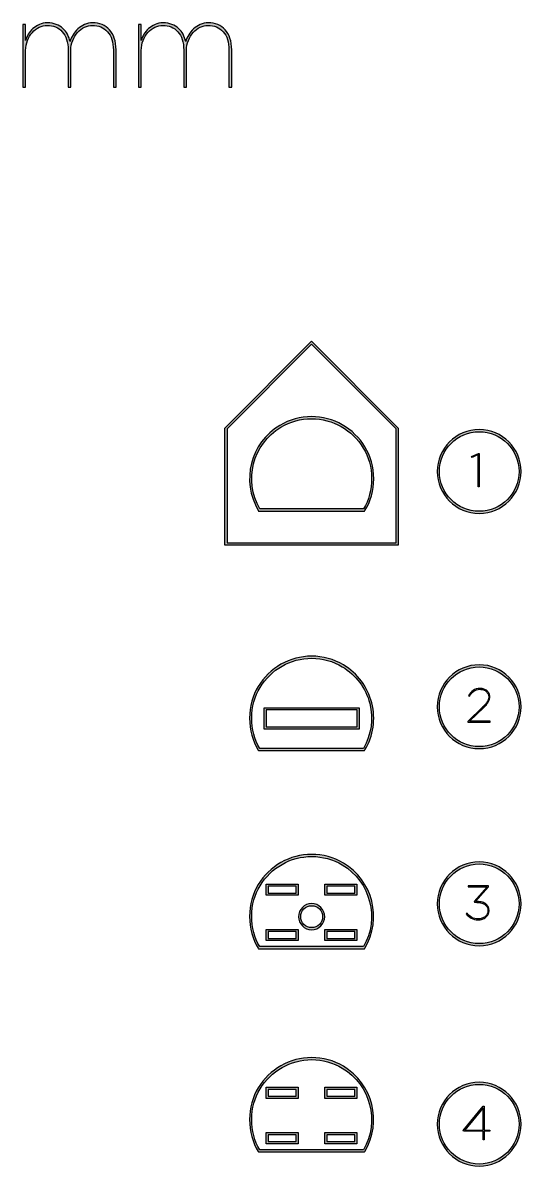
# Model space of a CAD drawing. Extents: x -413 to -81, y -331 to -124.
# Drawn here: x -163.5 to -80.5, y -319.9 to -129.6 of the extents above; entities that cross this region are included whole.
import ezdxf

# ---------------------------------------------------------------- set-up
doc = ezdxf.new("R2010")
doc.units = 0
doc.header["$MEASUREMENT"] = 0
doc.layers.add('PART_NUMBER', color=7, linetype='CONTINUOUS')

# ---------------------------------------------------------------- blocks, each defined once
blk = doc.blocks.new('BLOCK_3')
at = {"layer": 'PART_NUMBER'}
h = blk.add_hatch(color=253, dxfattribs=at)
h.dxf.hatch_style = 2
edge = h.paths.add_edge_path()
edge.add_spline(control_points=[(-106.59, -283.71), (-106.59, -283.71), (-124.24, -283.71), (-124.24, -283.71), (-124.24, -283.71), (-124.29, -283.63), (-124.29, -283.63), (-126.23, -280.71), (-126.23, -275.96), (-124.29, -273.04), (-122.44, -269.93), (-119.04, -268), (-115.41, -268), (-113.55, -268), (-111.73, -268.5), (-110.13, -269.45), (-105.23, -272.37), (-103.62, -278.73), (-106.54, -283.62), (-106.54, -283.62), (-106.59, -283.71), (-106.59, -283.71)], knot_values=[0, 0, 0, 0, 1, 1, 1, 2, 2, 2, 3, 3, 3, 4, 4, 4, 5, 5, 5, 6, 6, 6, 7, 7, 7, 7], degree=3, periodic=1)
edge = h.paths.add_edge_path()
edge.add_spline(control_points=[(-124.05, -283.36), (-124.05, -283.36), (-106.79, -283.36), (-106.79, -283.36), (-104.04, -278.64), (-105.61, -272.56), (-110.31, -269.76), (-111.85, -268.83), (-113.62, -268.35), (-115.41, -268.35), (-118.91, -268.35), (-122.2, -270.22), (-123.99, -273.22), (-125.85, -276.02), (-125.86, -280.54), (-124.05, -283.36)], knot_values=[0, 0, 0, 0, 1, 1, 1, 2, 2, 2, 3, 3, 3, 4, 4, 4, 5, 5, 5, 5], degree=3, periodic=1)
for points, knots in [([(-106.59, -283.71), (-106.59, -283.71), (-124.24, -283.71), (-124.24, -283.71), (-124.24, -283.71), (-124.29, -283.63), (-124.29, -283.63), (-126.23, -280.71), (-126.23, -275.96), (-124.29, -273.04), (-122.44, -269.93), (-119.04, -268), (-115.41, -268), (-113.55, -268), (-111.73, -268.5), (-110.13, -269.45), (-105.23, -272.37), (-103.62, -278.73), (-106.54, -283.62), (-106.54, -283.62), (-106.59, -283.71), (-106.59, -283.71)], [0, 0, 0, 0, 1, 1, 1, 2, 2, 2, 3, 3, 3, 4, 4, 4, 5, 5, 5, 6, 6, 6, 7, 7, 7, 7]), ([(-124.05, -283.36), (-124.05, -283.36), (-106.79, -283.36), (-106.79, -283.36), (-104.04, -278.64), (-105.61, -272.56), (-110.31, -269.76), (-111.85, -268.83), (-113.62, -268.35), (-115.41, -268.35), (-118.91, -268.35), (-122.2, -270.22), (-123.99, -273.22), (-125.85, -276.02), (-125.86, -280.54), (-124.05, -283.36)], [0, 0, 0, 0, 1, 1, 1, 2, 2, 2, 3, 3, 3, 4, 4, 4, 5, 5, 5, 5])]:
    blk.add_open_spline(points, degree=3, knots=knots, dxfattribs=at)
blk = doc.blocks.new('BLOCK_2')
at = {"layer": 'PART_NUMBER'}
blk.add_blockref('BLOCK_3', (0, 0), dxfattribs=at)
blk = doc.blocks.new('BLOCK_5')
at = {"layer": 'PART_NUMBER'}
h = blk.add_hatch(color=253, dxfattribs=at)
h.dxf.hatch_style = 2
edge = h.paths.add_edge_path()
edge.add_spline(control_points=[(-115.42, -280.54), (-116.62, -280.54), (-117.59, -279.57), (-117.59, -278.37), (-117.59, -277.17), (-116.62, -276.19), (-115.42, -276.19), (-114.22, -276.19), (-113.24, -277.17), (-113.24, -278.37), (-113.24, -279.57), (-114.22, -280.54), (-115.42, -280.54)], knot_values=[0, 0, 0, 0, 1, 1, 1, 2, 2, 2, 3, 3, 3, 4, 4, 4, 4], degree=3, periodic=1)
edge = h.paths.add_edge_path()
edge.add_spline(control_points=[(-115.42, -276.54), (-116.42, -276.54), (-117.24, -277.36), (-117.24, -278.37), (-117.24, -279.37), (-116.42, -280.19), (-115.42, -280.19), (-114.41, -280.19), (-113.59, -279.37), (-113.59, -278.37), (-113.59, -277.36), (-114.41, -276.54), (-115.42, -276.54)], knot_values=[0, 0, 0, 0, 1, 1, 1, 2, 2, 2, 3, 3, 3, 4, 4, 4, 4], degree=3, periodic=1)
for points in [[(-115.42, -280.54), (-116.62, -280.54), (-117.59, -279.57), (-117.59, -278.37), (-117.59, -277.17), (-116.62, -276.19), (-115.42, -276.19), (-114.22, -276.19), (-113.24, -277.17), (-113.24, -278.37), (-113.24, -279.57), (-114.22, -280.54), (-115.42, -280.54)], [(-115.42, -276.54), (-116.42, -276.54), (-117.24, -277.36), (-117.24, -278.37), (-117.24, -279.37), (-116.42, -280.19), (-115.42, -280.19), (-114.41, -280.19), (-113.59, -279.37), (-113.59, -278.37), (-113.59, -277.36), (-114.41, -276.54), (-115.42, -276.54)]]:
    blk.add_open_spline(points, degree=3, knots=[0, 0, 0, 0, 1, 1, 1, 2, 2, 2, 3, 3, 3, 4, 4, 4, 4], dxfattribs=at)
blk = doc.blocks.new('BLOCK_4')
at = {"layer": 'PART_NUMBER'}
blk.add_blockref('BLOCK_5', (0, 0), dxfattribs=at)
blk = doc.blocks.new('BLOCK_7')
at = {"layer": 'PART_NUMBER'}
h = blk.add_hatch(color=253, dxfattribs=at)
h.dxf.hatch_style = 2
edge = h.paths.add_edge_path()
edge.add_spline(control_points=[(-106.59, -250.71), (-106.59, -250.71), (-124.24, -250.71), (-124.24, -250.71), (-124.24, -250.71), (-124.29, -250.63), (-124.29, -250.63), (-126.23, -247.71), (-126.23, -242.96), (-124.29, -240.04), (-122.44, -236.93), (-119.04, -235), (-115.41, -235), (-113.55, -235), (-111.73, -235.5), (-110.13, -236.45), (-107.76, -237.87), (-106.08, -240.12), (-105.4, -242.79), (-104.72, -245.47), (-105.12, -248.25), (-106.54, -250.62), (-106.54, -250.62), (-106.59, -250.71), (-106.59, -250.71)], knot_values=[0, 0, 0, 0, 1, 1, 1, 2, 2, 2, 3, 3, 3, 4, 4, 4, 5, 5, 5, 6, 6, 6, 7, 7, 7, 8, 8, 8, 8], degree=3, periodic=1)
edge = h.paths.add_edge_path()
edge.add_spline(control_points=[(-124.05, -250.36), (-124.05, -250.36), (-106.79, -250.36), (-106.79, -250.36), (-105.47, -248.08), (-105.09, -245.43), (-105.74, -242.88), (-106.39, -240.3), (-108.02, -238.12), (-110.31, -236.76), (-111.85, -235.84), (-113.62, -235.35), (-115.41, -235.35), (-118.91, -235.35), (-122.2, -237.22), (-123.99, -240.22), (-125.85, -243.02), (-125.86, -247.54), (-124.05, -250.36)], knot_values=[0, 0, 0, 0, 1, 1, 1, 2, 2, 2, 3, 3, 3, 4, 4, 4, 5, 5, 5, 6, 6, 6, 6], degree=3, periodic=1)
for points, knots in [([(-106.59, -250.71), (-106.59, -250.71), (-124.24, -250.71), (-124.24, -250.71), (-124.24, -250.71), (-124.29, -250.63), (-124.29, -250.63), (-126.23, -247.71), (-126.23, -242.96), (-124.29, -240.04), (-122.44, -236.93), (-119.04, -235), (-115.41, -235), (-113.55, -235), (-111.73, -235.5), (-110.13, -236.45), (-107.76, -237.87), (-106.08, -240.12), (-105.4, -242.79), (-104.72, -245.47), (-105.12, -248.25), (-106.54, -250.62), (-106.54, -250.62), (-106.59, -250.71), (-106.59, -250.71)], [0, 0, 0, 0, 1, 1, 1, 2, 2, 2, 3, 3, 3, 4, 4, 4, 5, 5, 5, 6, 6, 6, 7, 7, 7, 8, 8, 8, 8]), ([(-124.05, -250.36), (-124.05, -250.36), (-106.79, -250.36), (-106.79, -250.36), (-105.47, -248.08), (-105.09, -245.43), (-105.74, -242.88), (-106.39, -240.3), (-108.02, -238.12), (-110.31, -236.76), (-111.85, -235.84), (-113.62, -235.35), (-115.41, -235.35), (-118.91, -235.35), (-122.2, -237.22), (-123.99, -240.22), (-125.85, -243.02), (-125.86, -247.54), (-124.05, -250.36)], [0, 0, 0, 0, 1, 1, 1, 2, 2, 2, 3, 3, 3, 4, 4, 4, 5, 5, 5, 6, 6, 6, 6])]:
    blk.add_open_spline(points, degree=3, knots=knots, dxfattribs=at)
blk = doc.blocks.new('BLOCK_6')
at = {"layer": 'PART_NUMBER'}
blk.add_blockref('BLOCK_7', (0, 0), dxfattribs=at)
blk = doc.blocks.new('BLOCK_9')
at = {"layer": 'PART_NUMBER'}
h = blk.add_hatch(color=253, dxfattribs=at)
h.dxf.hatch_style = 2
h.paths.add_polyline_path([(-107.49, -247.14), (-123.34, -247.14), (-123.34, -243.59), (-107.49, -243.59)])
h.paths.add_polyline_path([(-122.99, -246.79), (-107.85, -246.79), (-107.85, -243.94), (-122.99, -243.94)])
for points in [[(-107.49, -247.14), (-123.34, -247.14), (-123.34, -243.59), (-107.49, -243.59), (-107.49, -247.14)], [(-122.99, -246.79), (-107.85, -246.79), (-107.85, -243.94), (-122.99, -243.94), (-122.99, -246.79)]]:
    blk.add_lwpolyline(points, dxfattribs=at)
blk = doc.blocks.new('BLOCK_8')
at = {"layer": 'PART_NUMBER'}
blk.add_blockref('BLOCK_9', (0, 0), dxfattribs=at)
blk = doc.blocks.new('BLOCK_11')
at = {"layer": 'PART_NUMBER'}
h = blk.add_hatch(color=253, dxfattribs=at)
h.dxf.hatch_style = 2
h.paths.add_polyline_path([(-117.63, -282.35), (-122.98, -282.35), (-122.98, -280.5), (-117.63, -280.5)])
h.paths.add_polyline_path([(-122.63, -282), (-117.98, -282), (-117.98, -280.85), (-122.63, -280.85)])
for points in [[(-117.63, -282.35), (-122.98, -282.35), (-122.98, -280.5), (-117.63, -280.5), (-117.63, -282.35)], [(-122.63, -282), (-117.98, -282), (-117.98, -280.85), (-122.63, -280.85), (-122.63, -282)]]:
    blk.add_lwpolyline(points, dxfattribs=at)
blk = doc.blocks.new('BLOCK_10')
at = {"layer": 'PART_NUMBER'}
blk.add_blockref('BLOCK_11', (0, 0), dxfattribs=at)
blk = doc.blocks.new('BLOCK_13')
at = {"layer": 'PART_NUMBER'}
h = blk.add_hatch(color=253, dxfattribs=at)
h.dxf.hatch_style = 2
h.paths.add_polyline_path([(-107.87, -282.35), (-113.22, -282.35), (-113.22, -280.5), (-107.87, -280.5)])
h.paths.add_polyline_path([(-112.87, -282), (-108.22, -282), (-108.22, -280.85), (-112.87, -280.85)])
for points in [[(-107.87, -282.35), (-113.22, -282.35), (-113.22, -280.5), (-107.87, -280.5), (-107.87, -282.35)], [(-112.87, -282), (-108.22, -282), (-108.22, -280.85), (-112.87, -280.85), (-112.87, -282)]]:
    blk.add_lwpolyline(points, dxfattribs=at)
blk = doc.blocks.new('BLOCK_12')
at = {"layer": 'PART_NUMBER'}
blk.add_blockref('BLOCK_13', (0, 0), dxfattribs=at)
blk = doc.blocks.new('BLOCK_15')
at = {"layer": 'PART_NUMBER'}
h = blk.add_hatch(color=253, dxfattribs=at)
h.dxf.hatch_style = 2
h.paths.add_polyline_path([(-117.63, -274.79), (-122.98, -274.79), (-122.98, -272.94), (-117.63, -272.94)])
h.paths.add_polyline_path([(-122.63, -274.44), (-117.98, -274.44), (-117.98, -273.29), (-122.63, -273.29)])
for points in [[(-117.63, -274.79), (-122.98, -274.79), (-122.98, -272.94), (-117.63, -272.94), (-117.63, -274.79)], [(-122.63, -274.44), (-117.98, -274.44), (-117.98, -273.29), (-122.63, -273.29), (-122.63, -274.44)]]:
    blk.add_lwpolyline(points, dxfattribs=at)
blk = doc.blocks.new('BLOCK_14')
at = {"layer": 'PART_NUMBER'}
blk.add_blockref('BLOCK_15', (0, 0), dxfattribs=at)
blk = doc.blocks.new('BLOCK_17')
at = {"layer": 'PART_NUMBER'}
h = blk.add_hatch(color=253, dxfattribs=at)
h.dxf.hatch_style = 2
h.paths.add_polyline_path([(-107.87, -274.79), (-113.22, -274.79), (-113.22, -272.94), (-107.87, -272.94)])
h.paths.add_polyline_path([(-112.87, -274.44), (-108.22, -274.44), (-108.22, -273.29), (-112.87, -273.29)])
for points in [[(-107.87, -274.79), (-113.22, -274.79), (-113.22, -272.94), (-107.87, -272.94), (-107.87, -274.79)], [(-112.87, -274.44), (-108.22, -274.44), (-108.22, -273.29), (-112.87, -273.29), (-112.87, -274.44)]]:
    blk.add_lwpolyline(points, dxfattribs=at)
blk = doc.blocks.new('BLOCK_16')
at = {"layer": 'PART_NUMBER'}
blk.add_blockref('BLOCK_17', (0, 0), dxfattribs=at)
blk = doc.blocks.new('BLOCK_19')
at = {"layer": 'PART_NUMBER'}
h = blk.add_hatch(color=253, dxfattribs=at)
h.dxf.hatch_style = 2
edge = h.paths.add_edge_path()
edge.add_spline(control_points=[(-106.59, -317.53), (-106.59, -317.53), (-124.24, -317.53), (-124.24, -317.53), (-124.24, -317.53), (-124.29, -317.45), (-124.29, -317.45), (-126.23, -314.53), (-126.23, -309.78), (-124.29, -306.86), (-122.44, -303.75), (-119.04, -301.82), (-115.41, -301.82), (-113.55, -301.82), (-111.73, -302.32), (-110.13, -303.27), (-105.23, -306.19), (-103.62, -312.55), (-106.54, -317.44), (-106.54, -317.44), (-106.59, -317.53), (-106.59, -317.53)], knot_values=[0, 0, 0, 0, 1, 1, 1, 2, 2, 2, 3, 3, 3, 4, 4, 4, 5, 5, 5, 6, 6, 6, 7, 7, 7, 7], degree=3, periodic=1)
edge = h.paths.add_edge_path()
edge.add_spline(control_points=[(-124.05, -317.18), (-124.05, -317.18), (-106.79, -317.18), (-106.79, -317.18), (-104.04, -312.46), (-105.61, -306.38), (-110.31, -303.58), (-111.85, -302.66), (-113.62, -302.17), (-115.41, -302.17), (-118.91, -302.17), (-122.2, -304.04), (-123.99, -307.05), (-125.85, -309.84), (-125.86, -314.36), (-124.05, -317.18)], knot_values=[0, 0, 0, 0, 1, 1, 1, 2, 2, 2, 3, 3, 3, 4, 4, 4, 5, 5, 5, 5], degree=3, periodic=1)
for points, knots in [([(-106.59, -317.53), (-106.59, -317.53), (-124.24, -317.53), (-124.24, -317.53), (-124.24, -317.53), (-124.29, -317.45), (-124.29, -317.45), (-126.23, -314.53), (-126.23, -309.78), (-124.29, -306.86), (-122.44, -303.75), (-119.04, -301.82), (-115.41, -301.82), (-113.55, -301.82), (-111.73, -302.32), (-110.13, -303.27), (-105.23, -306.19), (-103.62, -312.55), (-106.54, -317.44), (-106.54, -317.44), (-106.59, -317.53), (-106.59, -317.53)], [0, 0, 0, 0, 1, 1, 1, 2, 2, 2, 3, 3, 3, 4, 4, 4, 5, 5, 5, 6, 6, 6, 7, 7, 7, 7]), ([(-124.05, -317.18), (-124.05, -317.18), (-106.79, -317.18), (-106.79, -317.18), (-104.04, -312.46), (-105.61, -306.38), (-110.31, -303.58), (-111.85, -302.66), (-113.62, -302.17), (-115.41, -302.17), (-118.91, -302.17), (-122.2, -304.04), (-123.99, -307.05), (-125.85, -309.84), (-125.86, -314.36), (-124.05, -317.18)], [0, 0, 0, 0, 1, 1, 1, 2, 2, 2, 3, 3, 3, 4, 4, 4, 5, 5, 5, 5])]:
    blk.add_open_spline(points, degree=3, knots=knots, dxfattribs=at)
blk = doc.blocks.new('BLOCK_18')
at = {"layer": 'PART_NUMBER'}
blk.add_blockref('BLOCK_19', (0, 0), dxfattribs=at)
blk = doc.blocks.new('BLOCK_21')
at = {"layer": 'PART_NUMBER'}
h = blk.add_hatch(color=253, dxfattribs=at)
h.dxf.hatch_style = 2
h.paths.add_polyline_path([(-117.63, -316.17), (-122.98, -316.17), (-122.98, -314.32), (-117.63, -314.32)])
h.paths.add_polyline_path([(-122.63, -315.82), (-117.98, -315.82), (-117.98, -314.67), (-122.63, -314.67)])
for points in [[(-117.63, -316.17), (-122.98, -316.17), (-122.98, -314.32), (-117.63, -314.32), (-117.63, -316.17)], [(-122.63, -315.82), (-117.98, -315.82), (-117.98, -314.67), (-122.63, -314.67), (-122.63, -315.82)]]:
    blk.add_lwpolyline(points, dxfattribs=at)
blk = doc.blocks.new('BLOCK_20')
at = {"layer": 'PART_NUMBER'}
blk.add_blockref('BLOCK_21', (0, 0), dxfattribs=at)
blk = doc.blocks.new('BLOCK_23')
at = {"layer": 'PART_NUMBER'}
h = blk.add_hatch(color=253, dxfattribs=at)
h.dxf.hatch_style = 2
h.paths.add_polyline_path([(-107.87, -316.17), (-113.22, -316.17), (-113.22, -314.32), (-107.87, -314.32)])
h.paths.add_polyline_path([(-112.87, -315.82), (-108.22, -315.82), (-108.22, -314.67), (-112.87, -314.67)])
for points in [[(-107.87, -316.17), (-113.22, -316.17), (-113.22, -314.32), (-107.87, -314.32), (-107.87, -316.17)], [(-112.87, -315.82), (-108.22, -315.82), (-108.22, -314.67), (-112.87, -314.67), (-112.87, -315.82)]]:
    blk.add_lwpolyline(points, dxfattribs=at)
blk = doc.blocks.new('BLOCK_22')
at = {"layer": 'PART_NUMBER'}
blk.add_blockref('BLOCK_23', (0, 0), dxfattribs=at)
blk = doc.blocks.new('BLOCK_25')
at = {"layer": 'PART_NUMBER'}
h = blk.add_hatch(color=253, dxfattribs=at)
h.dxf.hatch_style = 2
h.paths.add_polyline_path([(-117.63, -308.62), (-122.98, -308.62), (-122.98, -306.76), (-117.63, -306.76)])
h.paths.add_polyline_path([(-122.63, -308.26), (-117.98, -308.26), (-117.98, -307.12), (-122.63, -307.12)])
for points in [[(-117.63, -308.62), (-122.98, -308.62), (-122.98, -306.76), (-117.63, -306.76), (-117.63, -308.62)], [(-122.63, -308.26), (-117.98, -308.26), (-117.98, -307.12), (-122.63, -307.12), (-122.63, -308.26)]]:
    blk.add_lwpolyline(points, dxfattribs=at)
blk = doc.blocks.new('BLOCK_24')
at = {"layer": 'PART_NUMBER'}
blk.add_blockref('BLOCK_25', (0, 0), dxfattribs=at)
blk = doc.blocks.new('BLOCK_27')
at = {"layer": 'PART_NUMBER'}
h = blk.add_hatch(color=253, dxfattribs=at)
h.dxf.hatch_style = 2
h.paths.add_polyline_path([(-107.87, -308.62), (-113.22, -308.62), (-113.22, -306.76), (-107.87, -306.76)])
h.paths.add_polyline_path([(-112.87, -308.26), (-108.22, -308.26), (-108.22, -307.12), (-112.87, -307.12)])
for points in [[(-107.87, -308.62), (-113.22, -308.62), (-113.22, -306.76), (-107.87, -306.76), (-107.87, -308.62)], [(-112.87, -308.26), (-108.22, -308.26), (-108.22, -307.12), (-112.87, -307.12), (-112.87, -308.26)]]:
    blk.add_lwpolyline(points, dxfattribs=at)
blk = doc.blocks.new('BLOCK_26')
at = {"layer": 'PART_NUMBER'}
blk.add_blockref('BLOCK_27', (0, 0), dxfattribs=at)
blk = doc.blocks.new('BLOCK_29')
at = {"layer": 'PART_NUMBER'}
h = blk.add_hatch(color=253, dxfattribs=at)
h.dxf.hatch_style = 2
h.paths.add_polyline_path([(-129.67, -216.52), (-129.84, -216.52), (-129.84, -197.02), (-115.42, -182.59), (-100.99, -197.02), (-100.99, -216.52)])
h.paths.add_polyline_path([(-129.49, -197.17), (-129.49, -216.16), (-101.34, -216.16), (-101.34, -197.17), (-115.42, -183.09)])
for points in [[(-129.67, -216.52), (-129.84, -216.52), (-129.84, -197.02), (-115.42, -182.59), (-100.99, -197.02), (-100.99, -216.52), (-129.67, -216.52)], [(-129.49, -197.17), (-129.49, -216.16), (-101.34, -216.16), (-101.34, -197.17), (-115.42, -183.09), (-129.49, -197.17)]]:
    blk.add_lwpolyline(points, dxfattribs=at)
blk = doc.blocks.new('BLOCK_28')
at = {"layer": 'PART_NUMBER'}
blk.add_blockref('BLOCK_29', (0, 0), dxfattribs=at)
blk = doc.blocks.new('BLOCK_31')
at = {"layer": 'PART_NUMBER'}
h = blk.add_hatch(color=253, dxfattribs=at)
h.dxf.hatch_style = 2
edge = h.paths.add_edge_path()
edge.add_spline(control_points=[(-124.14, -210.84), (-124.14, -210.84), (-124.24, -210.84), (-124.24, -210.84), (-124.24, -210.84), (-124.29, -210.75), (-124.29, -210.75), (-127.21, -205.86), (-125.6, -199.5), (-120.7, -196.58), (-119.1, -195.63), (-117.28, -195.13), (-115.43, -195.13), (-111.8, -195.13), (-108.39, -197.06), (-106.54, -200.18), (-104.6, -203.09), (-104.6, -207.84), (-106.54, -210.76), (-106.54, -210.76), (-106.59, -210.84), (-106.59, -210.84), (-106.59, -210.84), (-124.14, -210.84), (-124.14, -210.84)], knot_values=[0, 0, 0, 0, 1, 1, 1, 2, 2, 2, 3, 3, 3, 4, 4, 4, 5, 5, 5, 6, 6, 6, 7, 7, 7, 8, 8, 8, 8], degree=3, periodic=1)
edge = h.paths.add_edge_path()
edge.add_spline(control_points=[(-115.43, -195.48), (-117.22, -195.48), (-118.98, -195.97), (-120.52, -196.89), (-125.23, -199.69), (-126.79, -205.77), (-124.04, -210.49), (-124.04, -210.49), (-106.78, -210.49), (-106.78, -210.49), (-104.97, -207.67), (-104.99, -203.15), (-106.83, -200.36), (-108.63, -197.35), (-111.92, -195.48), (-115.43, -195.48)], knot_values=[0, 0, 0, 0, 1, 1, 1, 2, 2, 2, 3, 3, 3, 4, 4, 4, 5, 5, 5, 5], degree=3, periodic=1)
for points, knots in [([(-124.14, -210.84), (-124.14, -210.84), (-124.24, -210.84), (-124.24, -210.84), (-124.24, -210.84), (-124.29, -210.75), (-124.29, -210.75), (-127.21, -205.86), (-125.6, -199.5), (-120.7, -196.58), (-119.1, -195.63), (-117.28, -195.13), (-115.43, -195.13), (-111.8, -195.13), (-108.39, -197.06), (-106.54, -200.18), (-104.6, -203.09), (-104.6, -207.84), (-106.54, -210.76), (-106.54, -210.76), (-106.59, -210.84), (-106.59, -210.84), (-106.59, -210.84), (-124.14, -210.84), (-124.14, -210.84)], [0, 0, 0, 0, 1, 1, 1, 2, 2, 2, 3, 3, 3, 4, 4, 4, 5, 5, 5, 6, 6, 6, 7, 7, 7, 8, 8, 8, 8]), ([(-115.43, -195.48), (-117.22, -195.48), (-118.98, -195.97), (-120.52, -196.89), (-125.23, -199.69), (-126.79, -205.77), (-124.04, -210.49), (-124.04, -210.49), (-106.78, -210.49), (-106.78, -210.49), (-104.97, -207.67), (-104.99, -203.15), (-106.83, -200.36), (-108.63, -197.35), (-111.92, -195.48), (-115.43, -195.48)], [0, 0, 0, 0, 1, 1, 1, 2, 2, 2, 3, 3, 3, 4, 4, 4, 5, 5, 5, 5])]:
    blk.add_open_spline(points, degree=3, knots=knots, dxfattribs=at)
blk = doc.blocks.new('BLOCK_30')
at = {"layer": 'PART_NUMBER'}
blk.add_blockref('BLOCK_31', (0, 0), dxfattribs=at)
blk = doc.blocks.new('BLOCK_55')
at = {"layer": 'PART_NUMBER'}
h = blk.add_hatch(color=253, dxfattribs=at)
h.dxf.hatch_style = 2
edge = h.paths.add_edge_path()
edge.add_spline(control_points=[(-163.5, -129.83), (-163.5, -129.83), (-163.04, -129.83), (-163.04, -129.83), (-163.04, -129.83), (-163.04, -132.5), (-163.04, -132.5), (-162.95, -132.16), (-162.81, -131.82), (-162.6, -131.47), (-162.39, -131.13), (-162.13, -130.81), (-161.82, -130.53), (-161.5, -130.26), (-161.15, -130.03), (-160.74, -129.85), (-160.34, -129.67), (-159.9, -129.58), (-159.43, -129.58), (-158.86, -129.58), (-158.36, -129.66), (-157.93, -129.83), (-157.49, -129.99), (-157.13, -130.21), (-156.82, -130.49), (-156.51, -130.77), (-156.26, -131.1), (-156.07, -131.48), (-155.87, -131.87), (-155.73, -132.27), (-155.63, -132.68), (-155.53, -132.31), (-155.37, -131.94), (-155.14, -131.57), (-154.91, -131.2), (-154.64, -130.87), (-154.32, -130.57), (-154, -130.27), (-153.63, -130.03), (-153.22, -129.85), (-152.81, -129.67), (-152.37, -129.58), (-151.9, -129.58), (-151.31, -129.58), (-150.78, -129.67), (-150.3, -129.87), (-149.82, -130.06), (-149.41, -130.35), (-149.07, -130.72), (-148.73, -131.1), (-148.46, -131.57), (-148.27, -132.13), (-148.07, -132.69), (-147.97, -133.34), (-147.97, -134.08), (-147.97, -134.08), (-147.97, -140.26), (-147.97, -140.26), (-147.97, -140.26), (-148.43, -140.26), (-148.43, -140.26), (-148.43, -140.26), (-148.43, -134.12), (-148.43, -134.12), (-148.43, -132.77), (-148.76, -131.75), (-149.41, -131.05), (-150.06, -130.34), (-150.9, -129.99), (-151.93, -129.99), (-152.37, -129.99), (-152.81, -130.1), (-153.24, -130.31), (-153.67, -130.51), (-154.05, -130.81), (-154.38, -131.18), (-154.72, -131.56), (-154.99, -132), (-155.19, -132.51), (-155.4, -133.01), (-155.51, -133.57), (-155.51, -134.16), (-155.51, -134.16), (-155.51, -140.26), (-155.51, -140.26), (-155.51, -140.26), (-155.96, -140.26), (-155.96, -140.26), (-155.96, -140.26), (-155.96, -134.12), (-155.96, -134.12), (-155.96, -132.77), (-156.29, -131.75), (-156.94, -131.05), (-157.59, -130.34), (-158.43, -129.99), (-159.46, -129.99), (-159.9, -129.99), (-160.34, -130.1), (-160.77, -130.31), (-161.2, -130.51), (-161.58, -130.81), (-161.91, -131.18), (-162.25, -131.56), (-162.52, -132), (-162.72, -132.51), (-162.93, -133.01), (-163.04, -133.57), (-163.04, -134.16), (-163.04, -134.16), (-163.04, -140.26), (-163.04, -140.26), (-163.04, -140.26), (-163.5, -140.26), (-163.5, -140.26), (-163.5, -140.26), (-163.5, -129.83), (-163.5, -129.83)], knot_values=[0, 0, 0, 0, 1, 1, 1, 2, 2, 2, 3, 3, 3, 4, 4, 4, 5, 5, 5, 6, 6, 6, 7, 7, 7, 8, 8, 8, 9, 9, 9, 10, 10, 10, 11, 11, 11, 12, 12, 12, 13, 13, 13, 14, 14, 14, 15, 15, 15, 16, 16, 16, 17, 17, 17, 18, 18, 18, 19, 19, 19, 20, 20, 20, 21, 21, 21, 22, 22, 22, 23, 23, 23, 24, 24, 24, 25, 25, 25, 26, 26, 26, 27, 27, 27, 28, 28, 28, 29, 29, 29, 30, 30, 30, 31, 31, 31, 32, 32, 32, 33, 33, 33, 34, 34, 34, 35, 35, 35, 36, 36, 36, 37, 37, 37, 38, 38, 38, 39, 39, 39, 39], degree=3, periodic=1)
blk.add_open_spline([(-163.5, -129.83), (-163.5, -129.83), (-163.04, -129.83), (-163.04, -129.83), (-163.04, -129.83), (-163.04, -132.5), (-163.04, -132.5), (-162.95, -132.16), (-162.81, -131.82), (-162.6, -131.47), (-162.39, -131.13), (-162.13, -130.81), (-161.82, -130.53), (-161.5, -130.26), (-161.15, -130.03), (-160.74, -129.85), (-160.34, -129.67), (-159.9, -129.58), (-159.43, -129.58), (-158.86, -129.58), (-158.36, -129.66), (-157.93, -129.83), (-157.49, -129.99), (-157.13, -130.21), (-156.82, -130.49), (-156.51, -130.77), (-156.26, -131.1), (-156.07, -131.48), (-155.87, -131.87), (-155.73, -132.27), (-155.63, -132.68), (-155.53, -132.31), (-155.37, -131.94), (-155.14, -131.57), (-154.91, -131.2), (-154.64, -130.87), (-154.32, -130.57), (-154, -130.27), (-153.63, -130.03), (-153.22, -129.85), (-152.81, -129.67), (-152.37, -129.58), (-151.9, -129.58), (-151.31, -129.58), (-150.78, -129.67), (-150.3, -129.87), (-149.82, -130.06), (-149.41, -130.35), (-149.07, -130.72), (-148.73, -131.1), (-148.46, -131.57), (-148.27, -132.13), (-148.07, -132.69), (-147.97, -133.34), (-147.97, -134.08), (-147.97, -134.08), (-147.97, -140.26), (-147.97, -140.26), (-147.97, -140.26), (-148.43, -140.26), (-148.43, -140.26), (-148.43, -140.26), (-148.43, -134.12), (-148.43, -134.12), (-148.43, -132.77), (-148.76, -131.75), (-149.41, -131.05), (-150.06, -130.34), (-150.9, -129.99), (-151.93, -129.99), (-152.37, -129.99), (-152.81, -130.1), (-153.24, -130.31), (-153.67, -130.51), (-154.05, -130.81), (-154.38, -131.18), (-154.72, -131.56), (-154.99, -132), (-155.19, -132.51), (-155.4, -133.01), (-155.51, -133.57), (-155.51, -134.16), (-155.51, -134.16), (-155.51, -140.26), (-155.51, -140.26), (-155.51, -140.26), (-155.96, -140.26), (-155.96, -140.26), (-155.96, -140.26), (-155.96, -134.12), (-155.96, -134.12), (-155.96, -132.77), (-156.29, -131.75), (-156.94, -131.05), (-157.59, -130.34), (-158.43, -129.99), (-159.46, -129.99), (-159.9, -129.99), (-160.34, -130.1), (-160.77, -130.31), (-161.2, -130.51), (-161.58, -130.81), (-161.91, -131.18), (-162.25, -131.56), (-162.52, -132), (-162.72, -132.51), (-162.93, -133.01), (-163.04, -133.57), (-163.04, -134.16), (-163.04, -134.16), (-163.04, -140.26), (-163.04, -140.26), (-163.04, -140.26), (-163.5, -140.26), (-163.5, -140.26), (-163.5, -140.26), (-163.5, -129.83), (-163.5, -129.83)], degree=3, knots=[0, 0, 0, 0, 1, 1, 1, 2, 2, 2, 3, 3, 3, 4, 4, 4, 5, 5, 5, 6, 6, 6, 7, 7, 7, 8, 8, 8, 9, 9, 9, 10, 10, 10, 11, 11, 11, 12, 12, 12, 13, 13, 13, 14, 14, 14, 15, 15, 15, 16, 16, 16, 17, 17, 17, 18, 18, 18, 19, 19, 19, 20, 20, 20, 21, 21, 21, 22, 22, 22, 23, 23, 23, 24, 24, 24, 25, 25, 25, 26, 26, 26, 27, 27, 27, 28, 28, 28, 29, 29, 29, 30, 30, 30, 31, 31, 31, 32, 32, 32, 33, 33, 33, 34, 34, 34, 35, 35, 35, 36, 36, 36, 37, 37, 37, 38, 38, 38, 39, 39, 39, 39], dxfattribs=at)
blk = doc.blocks.new('BLOCK_56')
at = {"layer": 'PART_NUMBER'}
h = blk.add_hatch(color=253, dxfattribs=at)
h.dxf.hatch_style = 2
edge = h.paths.add_edge_path()
edge.add_spline(control_points=[(-144.24, -129.83), (-144.24, -129.83), (-143.78, -129.83), (-143.78, -129.83), (-143.78, -129.83), (-143.78, -132.5), (-143.78, -132.5), (-143.7, -132.16), (-143.55, -131.82), (-143.34, -131.47), (-143.13, -131.13), (-142.87, -130.81), (-142.56, -130.53), (-142.25, -130.26), (-141.89, -130.03), (-141.49, -129.85), (-141.08, -129.67), (-140.64, -129.58), (-140.17, -129.58), (-139.6, -129.58), (-139.1, -129.66), (-138.67, -129.83), (-138.24, -129.99), (-137.87, -130.21), (-137.56, -130.49), (-137.26, -130.77), (-137.01, -131.1), (-136.81, -131.48), (-136.62, -131.87), (-136.47, -132.27), (-136.37, -132.68), (-136.28, -132.31), (-136.11, -131.94), (-135.88, -131.57), (-135.66, -131.2), (-135.38, -130.87), (-135.06, -130.57), (-134.74, -130.27), (-134.38, -130.03), (-133.97, -129.85), (-133.55, -129.67), (-133.11, -129.58), (-132.64, -129.58), (-132.06, -129.58), (-131.52, -129.67), (-131.04, -129.87), (-130.56, -130.06), (-130.15, -130.35), (-129.81, -130.72), (-129.47, -131.1), (-129.21, -131.57), (-129.01, -132.13), (-128.82, -132.69), (-128.72, -133.34), (-128.72, -134.08), (-128.72, -134.08), (-128.72, -140.26), (-128.72, -140.26), (-128.72, -140.26), (-129.18, -140.26), (-129.18, -140.26), (-129.18, -140.26), (-129.18, -134.12), (-129.18, -134.12), (-129.18, -132.77), (-129.5, -131.75), (-130.15, -131.05), (-130.81, -130.34), (-131.65, -129.99), (-132.67, -129.99), (-133.12, -129.99), (-133.55, -130.1), (-133.98, -130.31), (-134.41, -130.51), (-134.79, -130.81), (-135.13, -131.18), (-135.46, -131.56), (-135.73, -132), (-135.94, -132.51), (-136.15, -133.01), (-136.25, -133.57), (-136.25, -134.16), (-136.25, -134.16), (-136.25, -140.26), (-136.25, -140.26), (-136.25, -140.26), (-136.71, -140.26), (-136.71, -140.26), (-136.71, -140.26), (-136.71, -134.12), (-136.71, -134.12), (-136.71, -132.77), (-137.03, -131.75), (-137.69, -131.05), (-138.34, -130.34), (-139.18, -129.99), (-140.2, -129.99), (-140.65, -129.99), (-141.08, -130.1), (-141.51, -130.31), (-141.94, -130.51), (-142.33, -130.81), (-142.66, -131.18), (-142.99, -131.56), (-143.26, -132), (-143.47, -132.51), (-143.68, -133.01), (-143.78, -133.57), (-143.78, -134.16), (-143.78, -134.16), (-143.78, -140.26), (-143.78, -140.26), (-143.78, -140.26), (-144.24, -140.26), (-144.24, -140.26), (-144.24, -140.26), (-144.24, -129.83), (-144.24, -129.83)], knot_values=[0, 0, 0, 0, 1, 1, 1, 2, 2, 2, 3, 3, 3, 4, 4, 4, 5, 5, 5, 6, 6, 6, 7, 7, 7, 8, 8, 8, 9, 9, 9, 10, 10, 10, 11, 11, 11, 12, 12, 12, 13, 13, 13, 14, 14, 14, 15, 15, 15, 16, 16, 16, 17, 17, 17, 18, 18, 18, 19, 19, 19, 20, 20, 20, 21, 21, 21, 22, 22, 22, 23, 23, 23, 24, 24, 24, 25, 25, 25, 26, 26, 26, 27, 27, 27, 28, 28, 28, 29, 29, 29, 30, 30, 30, 31, 31, 31, 32, 32, 32, 33, 33, 33, 34, 34, 34, 35, 35, 35, 36, 36, 36, 37, 37, 37, 38, 38, 38, 39, 39, 39, 39], degree=3, periodic=1)
blk.add_open_spline([(-144.24, -129.83), (-144.24, -129.83), (-143.78, -129.83), (-143.78, -129.83), (-143.78, -129.83), (-143.78, -132.5), (-143.78, -132.5), (-143.7, -132.16), (-143.55, -131.82), (-143.34, -131.47), (-143.13, -131.13), (-142.87, -130.81), (-142.56, -130.53), (-142.25, -130.26), (-141.89, -130.03), (-141.49, -129.85), (-141.08, -129.67), (-140.64, -129.58), (-140.17, -129.58), (-139.6, -129.58), (-139.1, -129.66), (-138.67, -129.83), (-138.24, -129.99), (-137.87, -130.21), (-137.56, -130.49), (-137.26, -130.77), (-137.01, -131.1), (-136.81, -131.48), (-136.62, -131.87), (-136.47, -132.27), (-136.37, -132.68), (-136.28, -132.31), (-136.11, -131.94), (-135.88, -131.57), (-135.66, -131.2), (-135.38, -130.87), (-135.06, -130.57), (-134.74, -130.27), (-134.38, -130.03), (-133.97, -129.85), (-133.55, -129.67), (-133.11, -129.58), (-132.64, -129.58), (-132.06, -129.58), (-131.52, -129.67), (-131.04, -129.87), (-130.56, -130.06), (-130.15, -130.35), (-129.81, -130.72), (-129.47, -131.1), (-129.21, -131.57), (-129.01, -132.13), (-128.82, -132.69), (-128.72, -133.34), (-128.72, -134.08), (-128.72, -134.08), (-128.72, -140.26), (-128.72, -140.26), (-128.72, -140.26), (-129.18, -140.26), (-129.18, -140.26), (-129.18, -140.26), (-129.18, -134.12), (-129.18, -134.12), (-129.18, -132.77), (-129.5, -131.75), (-130.15, -131.05), (-130.81, -130.34), (-131.65, -129.99), (-132.67, -129.99), (-133.12, -129.99), (-133.55, -130.1), (-133.98, -130.31), (-134.41, -130.51), (-134.79, -130.81), (-135.13, -131.18), (-135.46, -131.56), (-135.73, -132), (-135.94, -132.51), (-136.15, -133.01), (-136.25, -133.57), (-136.25, -134.16), (-136.25, -134.16), (-136.25, -140.26), (-136.25, -140.26), (-136.25, -140.26), (-136.71, -140.26), (-136.71, -140.26), (-136.71, -140.26), (-136.71, -134.12), (-136.71, -134.12), (-136.71, -132.77), (-137.03, -131.75), (-137.69, -131.05), (-138.34, -130.34), (-139.18, -129.99), (-140.2, -129.99), (-140.65, -129.99), (-141.08, -130.1), (-141.51, -130.31), (-141.94, -130.51), (-142.33, -130.81), (-142.66, -131.18), (-142.99, -131.56), (-143.26, -132), (-143.47, -132.51), (-143.68, -133.01), (-143.78, -133.57), (-143.78, -134.16), (-143.78, -134.16), (-143.78, -140.26), (-143.78, -140.26), (-143.78, -140.26), (-144.24, -140.26), (-144.24, -140.26), (-144.24, -140.26), (-144.24, -129.83), (-144.24, -129.83)], degree=3, knots=[0, 0, 0, 0, 1, 1, 1, 2, 2, 2, 3, 3, 3, 4, 4, 4, 5, 5, 5, 6, 6, 6, 7, 7, 7, 8, 8, 8, 9, 9, 9, 10, 10, 10, 11, 11, 11, 12, 12, 12, 13, 13, 13, 14, 14, 14, 15, 15, 15, 16, 16, 16, 17, 17, 17, 18, 18, 18, 19, 19, 19, 20, 20, 20, 21, 21, 21, 22, 22, 22, 23, 23, 23, 24, 24, 24, 25, 25, 25, 26, 26, 26, 27, 27, 27, 28, 28, 28, 29, 29, 29, 30, 30, 30, 31, 31, 31, 32, 32, 32, 33, 33, 33, 34, 34, 34, 35, 35, 35, 36, 36, 36, 37, 37, 37, 38, 38, 38, 39, 39, 39, 39], dxfattribs=at)
blk = doc.blocks.new('BLOCK_32')
at = {"layer": 'PART_NUMBER'}
for name in ['BLOCK_55', 'BLOCK_56']:
    blk.add_blockref(name, (0, 0), dxfattribs=at)
blk = doc.blocks.new('BLOCK_58')
at = {"layer": 'PART_NUMBER'}
h = blk.add_hatch(color=7, dxfattribs=at)
h.dxf.hatch_style = 2
h.paths.add_polyline_path([(-87.67, -201.45), (-88.71, -201.91), (-88.78, -201.76), (-87.65, -201.25), (-87.5, -201.25), (-87.5, -206.84), (-87.67, -206.84)])
blk.add_lwpolyline([(-87.67, -201.45), (-88.71, -201.91), (-88.78, -201.76), (-87.65, -201.25), (-87.5, -201.25), (-87.5, -206.84), (-87.67, -206.84), (-87.67, -201.45)], dxfattribs=at)
blk = doc.blocks.new('BLOCK_59')
at = {"layer": 'PART_NUMBER'}
h = blk.add_hatch(color=253, dxfattribs=at)
h.dxf.hatch_style = 2
edge = h.paths.add_edge_path()
edge.add_spline(control_points=[(-87.51, -211.24), (-91.36, -211.24), (-94.49, -208.11), (-94.49, -204.26), (-94.49, -200.41), (-91.36, -197.28), (-87.51, -197.28), (-83.66, -197.28), (-80.53, -200.41), (-80.53, -204.26), (-80.53, -208.11), (-83.66, -211.24), (-87.51, -211.24)], knot_values=[0, 0, 0, 0, 1, 1, 1, 2, 2, 2, 3, 3, 3, 4, 4, 4, 4], degree=3, periodic=1)
edge = h.paths.add_edge_path()
edge.add_spline(control_points=[(-87.51, -197.64), (-91.17, -197.64), (-94.14, -200.61), (-94.14, -204.26), (-94.14, -207.92), (-91.17, -210.89), (-87.51, -210.89), (-83.86, -210.89), (-80.88, -207.92), (-80.88, -204.26), (-80.88, -200.61), (-83.86, -197.64), (-87.51, -197.64)], knot_values=[0, 0, 0, 0, 1, 1, 1, 2, 2, 2, 3, 3, 3, 4, 4, 4, 4], degree=3, periodic=1)
for points in [[(-87.51, -211.24), (-91.36, -211.24), (-94.49, -208.11), (-94.49, -204.26), (-94.49, -200.41), (-91.36, -197.28), (-87.51, -197.28), (-83.66, -197.28), (-80.53, -200.41), (-80.53, -204.26), (-80.53, -208.11), (-83.66, -211.24), (-87.51, -211.24)], [(-87.51, -197.64), (-91.17, -197.64), (-94.14, -200.61), (-94.14, -204.26), (-94.14, -207.92), (-91.17, -210.89), (-87.51, -210.89), (-83.86, -210.89), (-80.88, -207.92), (-80.88, -204.26), (-80.88, -200.61), (-83.86, -197.64), (-87.51, -197.64)]]:
    blk.add_open_spline(points, degree=3, knots=[0, 0, 0, 0, 1, 1, 1, 2, 2, 2, 3, 3, 3, 4, 4, 4, 4], dxfattribs=at)
blk = doc.blocks.new('BLOCK_57')
at = {"layer": 'PART_NUMBER'}
for name in ['BLOCK_59', 'BLOCK_58']:
    blk.add_blockref(name, (0, 0), dxfattribs=at)
blk = doc.blocks.new('BLOCK_61')
at = {"layer": 'PART_NUMBER'}
h = blk.add_hatch(color=7, dxfattribs=at)
h.dxf.hatch_style = 2
edge = h.paths.add_edge_path()
edge.add_spline(control_points=[(-89.43, -245.9), (-89.43, -245.9), (-86.92, -243.46), (-86.92, -243.46), (-86.71, -243.25), (-86.53, -243.07), (-86.4, -242.91), (-86.27, -242.74), (-86.17, -242.59), (-86.1, -242.46), (-86.03, -242.33), (-85.99, -242.21), (-85.96, -242.1), (-85.94, -241.98), (-85.93, -241.88), (-85.93, -241.78), (-85.93, -241.61), (-85.96, -241.45), (-86.03, -241.3), (-86.1, -241.15), (-86.21, -241.01), (-86.34, -240.9), (-86.46, -240.78), (-86.62, -240.69), (-86.8, -240.62), (-86.98, -240.56), (-87.18, -240.52), (-87.39, -240.52), (-87.8, -240.52), (-88.15, -240.63), (-88.43, -240.84), (-88.72, -241.05), (-88.95, -241.32), (-89.13, -241.64), (-89.13, -241.64), (-89.28, -241.56), (-89.28, -241.56), (-89.09, -241.21), (-88.84, -240.93), (-88.53, -240.7), (-88.22, -240.48), (-87.84, -240.37), (-87.39, -240.37), (-87.14, -240.37), (-86.92, -240.4), (-86.72, -240.48), (-86.52, -240.55), (-86.35, -240.65), (-86.2, -240.78), (-86.06, -240.91), (-85.95, -241.05), (-85.87, -241.22), (-85.79, -241.39), (-85.75, -241.57), (-85.75, -241.76), (-85.75, -241.76), (-85.75, -241.78), (-85.75, -241.78), (-85.75, -241.9), (-85.76, -242.02), (-85.79, -242.14), (-85.81, -242.26), (-85.86, -242.39), (-85.94, -242.53), (-86.01, -242.67), (-86.12, -242.82), (-86.26, -243), (-86.4, -243.17), (-86.59, -243.37), (-86.82, -243.59), (-86.82, -243.59), (-89.15, -245.84), (-89.15, -245.84), (-89.15, -245.84), (-85.67, -245.84), (-85.67, -245.84), (-85.67, -245.84), (-85.67, -246), (-85.67, -246), (-85.67, -246), (-89.43, -246), (-89.43, -246), (-89.43, -246), (-89.43, -245.9), (-89.43, -245.9)], knot_values=[0, 0, 0, 0, 1, 1, 1, 2, 2, 2, 3, 3, 3, 4, 4, 4, 5, 5, 5, 6, 6, 6, 7, 7, 7, 8, 8, 8, 9, 9, 9, 10, 10, 10, 11, 11, 11, 12, 12, 12, 13, 13, 13, 14, 14, 14, 15, 15, 15, 16, 16, 16, 17, 17, 17, 18, 18, 18, 19, 19, 19, 20, 20, 20, 21, 21, 21, 22, 22, 22, 23, 23, 23, 24, 24, 24, 25, 25, 25, 26, 26, 26, 27, 27, 27, 28, 28, 28, 28], degree=3, periodic=1)
blk.add_open_spline([(-89.43, -245.9), (-89.43, -245.9), (-86.92, -243.46), (-86.92, -243.46), (-86.71, -243.25), (-86.53, -243.07), (-86.4, -242.91), (-86.27, -242.74), (-86.17, -242.59), (-86.1, -242.46), (-86.03, -242.33), (-85.99, -242.21), (-85.96, -242.1), (-85.94, -241.98), (-85.93, -241.88), (-85.93, -241.78), (-85.93, -241.61), (-85.96, -241.45), (-86.03, -241.3), (-86.1, -241.15), (-86.21, -241.01), (-86.34, -240.9), (-86.46, -240.78), (-86.62, -240.69), (-86.8, -240.62), (-86.98, -240.56), (-87.18, -240.52), (-87.39, -240.52), (-87.8, -240.52), (-88.15, -240.63), (-88.43, -240.84), (-88.72, -241.05), (-88.95, -241.32), (-89.13, -241.64), (-89.13, -241.64), (-89.28, -241.56), (-89.28, -241.56), (-89.09, -241.21), (-88.84, -240.93), (-88.53, -240.7), (-88.22, -240.48), (-87.84, -240.37), (-87.39, -240.37), (-87.14, -240.37), (-86.92, -240.4), (-86.72, -240.48), (-86.52, -240.55), (-86.35, -240.65), (-86.2, -240.78), (-86.06, -240.91), (-85.95, -241.05), (-85.87, -241.22), (-85.79, -241.39), (-85.75, -241.57), (-85.75, -241.76), (-85.75, -241.76), (-85.75, -241.78), (-85.75, -241.78), (-85.75, -241.9), (-85.76, -242.02), (-85.79, -242.14), (-85.81, -242.26), (-85.86, -242.39), (-85.94, -242.53), (-86.01, -242.67), (-86.12, -242.82), (-86.26, -243), (-86.4, -243.17), (-86.59, -243.37), (-86.82, -243.59), (-86.82, -243.59), (-89.15, -245.84), (-89.15, -245.84), (-89.15, -245.84), (-85.67, -245.84), (-85.67, -245.84), (-85.67, -245.84), (-85.67, -246), (-85.67, -246), (-85.67, -246), (-89.43, -246), (-89.43, -246), (-89.43, -246), (-89.43, -245.9), (-89.43, -245.9)], degree=3, knots=[0, 0, 0, 0, 1, 1, 1, 2, 2, 2, 3, 3, 3, 4, 4, 4, 5, 5, 5, 6, 6, 6, 7, 7, 7, 8, 8, 8, 9, 9, 9, 10, 10, 10, 11, 11, 11, 12, 12, 12, 13, 13, 13, 14, 14, 14, 15, 15, 15, 16, 16, 16, 17, 17, 17, 18, 18, 18, 19, 19, 19, 20, 20, 20, 21, 21, 21, 22, 22, 22, 23, 23, 23, 24, 24, 24, 25, 25, 25, 26, 26, 26, 27, 27, 27, 28, 28, 28, 28], dxfattribs=at)
blk = doc.blocks.new('BLOCK_62')
at = {"layer": 'PART_NUMBER'}
h = blk.add_hatch(color=253, dxfattribs=at)
h.dxf.hatch_style = 2
edge = h.paths.add_edge_path()
edge.add_spline(control_points=[(-87.51, -250.4), (-91.36, -250.4), (-94.49, -247.27), (-94.49, -243.42), (-94.49, -239.57), (-91.36, -236.44), (-87.51, -236.44), (-83.66, -236.44), (-80.53, -239.57), (-80.53, -243.42), (-80.53, -247.27), (-83.66, -250.4), (-87.51, -250.4)], knot_values=[0, 0, 0, 0, 1, 1, 1, 2, 2, 2, 3, 3, 3, 4, 4, 4, 4], degree=3, periodic=1)
edge = h.paths.add_edge_path()
edge.add_spline(control_points=[(-87.51, -236.79), (-91.17, -236.79), (-94.14, -239.77), (-94.14, -243.42), (-94.14, -247.08), (-91.17, -250.05), (-87.51, -250.05), (-83.86, -250.05), (-80.88, -247.08), (-80.88, -243.42), (-80.88, -239.77), (-83.86, -236.79), (-87.51, -236.79)], knot_values=[0, 0, 0, 0, 1, 1, 1, 2, 2, 2, 3, 3, 3, 4, 4, 4, 4], degree=3, periodic=1)
for points in [[(-87.51, -250.4), (-91.36, -250.4), (-94.49, -247.27), (-94.49, -243.42), (-94.49, -239.57), (-91.36, -236.44), (-87.51, -236.44), (-83.66, -236.44), (-80.53, -239.57), (-80.53, -243.42), (-80.53, -247.27), (-83.66, -250.4), (-87.51, -250.4)], [(-87.51, -236.79), (-91.17, -236.79), (-94.14, -239.77), (-94.14, -243.42), (-94.14, -247.08), (-91.17, -250.05), (-87.51, -250.05), (-83.86, -250.05), (-80.88, -247.08), (-80.88, -243.42), (-80.88, -239.77), (-83.86, -236.79), (-87.51, -236.79)]]:
    blk.add_open_spline(points, degree=3, knots=[0, 0, 0, 0, 1, 1, 1, 2, 2, 2, 3, 3, 3, 4, 4, 4, 4], dxfattribs=at)
blk = doc.blocks.new('BLOCK_60')
at = {"layer": 'PART_NUMBER'}
for name in ['BLOCK_62', 'BLOCK_61']:
    blk.add_blockref(name, (0, 0), dxfattribs=at)
blk = doc.blocks.new('BLOCK_64')
at = {"layer": 'PART_NUMBER'}
h = blk.add_hatch(color=7, dxfattribs=at)
h.dxf.hatch_style = 2
edge = h.paths.add_edge_path()
edge.add_spline(control_points=[(-87.68, -278.9), (-88.11, -278.9), (-88.5, -278.81), (-88.84, -278.63), (-89.17, -278.44), (-89.45, -278.2), (-89.67, -277.91), (-89.67, -277.91), (-89.53, -277.8), (-89.53, -277.8), (-89.33, -278.08), (-89.07, -278.3), (-88.75, -278.48), (-88.43, -278.66), (-88.07, -278.75), (-87.67, -278.75), (-87.45, -278.75), (-87.24, -278.71), (-87.05, -278.64), (-86.85, -278.57), (-86.68, -278.48), (-86.53, -278.36), (-86.39, -278.24), (-86.27, -278.1), (-86.18, -277.93), (-86.1, -277.77), (-86.05, -277.58), (-86.05, -277.38), (-86.05, -277.38), (-86.05, -277.36), (-86.05, -277.36), (-86.05, -277.12), (-86.1, -276.91), (-86.2, -276.74), (-86.3, -276.56), (-86.45, -276.42), (-86.63, -276.31), (-86.81, -276.2), (-87.03, -276.12), (-87.28, -276.06), (-87.53, -276.01), (-87.81, -275.98), (-88.12, -275.98), (-88.12, -275.98), (-88.31, -275.98), (-88.31, -275.98), (-88.31, -275.98), (-88.36, -275.87), (-88.36, -275.87), (-88.36, -275.87), (-86.2, -273.41), (-86.2, -273.41), (-86.2, -273.41), (-89.37, -273.41), (-89.37, -273.41), (-89.37, -273.41), (-89.37, -273.25), (-89.37, -273.25), (-89.37, -273.25), (-85.97, -273.25), (-85.97, -273.25), (-85.97, -273.25), (-85.97, -273.38), (-85.97, -273.38), (-85.97, -273.38), (-88.12, -275.83), (-88.12, -275.83), (-87.77, -275.83), (-87.46, -275.86), (-87.19, -275.92), (-86.91, -275.98), (-86.68, -276.08), (-86.48, -276.2), (-86.29, -276.33), (-86.14, -276.49), (-86.03, -276.68), (-85.93, -276.87), (-85.88, -277.1), (-85.88, -277.36), (-85.88, -277.36), (-85.88, -277.37), (-85.88, -277.37), (-85.88, -277.6), (-85.93, -277.8), (-86.02, -277.99), (-86.12, -278.18), (-86.25, -278.34), (-86.41, -278.47), (-86.57, -278.61), (-86.77, -278.71), (-86.99, -278.79), (-87.21, -278.87), (-87.44, -278.9), (-87.68, -278.9)], knot_values=[0, 0, 0, 0, 1, 1, 1, 2, 2, 2, 3, 3, 3, 4, 4, 4, 5, 5, 5, 6, 6, 6, 7, 7, 7, 8, 8, 8, 9, 9, 9, 10, 10, 10, 11, 11, 11, 12, 12, 12, 13, 13, 13, 14, 14, 14, 15, 15, 15, 16, 16, 16, 17, 17, 17, 18, 18, 18, 19, 19, 19, 20, 20, 20, 21, 21, 21, 22, 22, 22, 23, 23, 23, 24, 24, 24, 25, 25, 25, 26, 26, 26, 27, 27, 27, 28, 28, 28, 29, 29, 29, 30, 30, 30, 31, 31, 31, 31], degree=3, periodic=1)
blk.add_open_spline([(-87.68, -278.9), (-88.11, -278.9), (-88.5, -278.81), (-88.84, -278.63), (-89.17, -278.44), (-89.45, -278.2), (-89.67, -277.91), (-89.67, -277.91), (-89.53, -277.8), (-89.53, -277.8), (-89.33, -278.08), (-89.07, -278.3), (-88.75, -278.48), (-88.43, -278.66), (-88.07, -278.75), (-87.67, -278.75), (-87.45, -278.75), (-87.24, -278.71), (-87.05, -278.64), (-86.85, -278.57), (-86.68, -278.48), (-86.53, -278.36), (-86.39, -278.24), (-86.27, -278.1), (-86.18, -277.93), (-86.1, -277.77), (-86.05, -277.58), (-86.05, -277.38), (-86.05, -277.38), (-86.05, -277.36), (-86.05, -277.36), (-86.05, -277.12), (-86.1, -276.91), (-86.2, -276.74), (-86.3, -276.56), (-86.45, -276.42), (-86.63, -276.31), (-86.81, -276.2), (-87.03, -276.12), (-87.28, -276.06), (-87.53, -276.01), (-87.81, -275.98), (-88.12, -275.98), (-88.12, -275.98), (-88.31, -275.98), (-88.31, -275.98), (-88.31, -275.98), (-88.36, -275.87), (-88.36, -275.87), (-88.36, -275.87), (-86.2, -273.41), (-86.2, -273.41), (-86.2, -273.41), (-89.37, -273.41), (-89.37, -273.41), (-89.37, -273.41), (-89.37, -273.25), (-89.37, -273.25), (-89.37, -273.25), (-85.97, -273.25), (-85.97, -273.25), (-85.97, -273.25), (-85.97, -273.38), (-85.97, -273.38), (-85.97, -273.38), (-88.12, -275.83), (-88.12, -275.83), (-87.77, -275.83), (-87.46, -275.86), (-87.19, -275.92), (-86.91, -275.98), (-86.68, -276.08), (-86.48, -276.2), (-86.29, -276.33), (-86.14, -276.49), (-86.03, -276.68), (-85.93, -276.87), (-85.88, -277.1), (-85.88, -277.36), (-85.88, -277.36), (-85.88, -277.37), (-85.88, -277.37), (-85.88, -277.6), (-85.93, -277.8), (-86.02, -277.99), (-86.12, -278.18), (-86.25, -278.34), (-86.41, -278.47), (-86.57, -278.61), (-86.77, -278.71), (-86.99, -278.79), (-87.21, -278.87), (-87.44, -278.9), (-87.68, -278.9)], degree=3, knots=[0, 0, 0, 0, 1, 1, 1, 2, 2, 2, 3, 3, 3, 4, 4, 4, 5, 5, 5, 6, 6, 6, 7, 7, 7, 8, 8, 8, 9, 9, 9, 10, 10, 10, 11, 11, 11, 12, 12, 12, 13, 13, 13, 14, 14, 14, 15, 15, 15, 16, 16, 16, 17, 17, 17, 18, 18, 18, 19, 19, 19, 20, 20, 20, 21, 21, 21, 22, 22, 22, 23, 23, 23, 24, 24, 24, 25, 25, 25, 26, 26, 26, 27, 27, 27, 28, 28, 28, 29, 29, 29, 30, 30, 30, 31, 31, 31, 31], dxfattribs=at)
blk = doc.blocks.new('BLOCK_65')
at = {"layer": 'PART_NUMBER'}
h = blk.add_hatch(color=253, dxfattribs=at)
h.dxf.hatch_style = 2
edge = h.paths.add_edge_path()
edge.add_spline(control_points=[(-87.51, -283.21), (-91.36, -283.21), (-94.49, -280.08), (-94.49, -276.23), (-94.49, -272.38), (-91.36, -269.25), (-87.51, -269.25), (-83.66, -269.25), (-80.53, -272.38), (-80.53, -276.23), (-80.53, -280.08), (-83.66, -283.21), (-87.51, -283.21)], knot_values=[0, 0, 0, 0, 1, 1, 1, 2, 2, 2, 3, 3, 3, 4, 4, 4, 4], degree=3, periodic=1)
edge = h.paths.add_edge_path()
edge.add_spline(control_points=[(-87.51, -269.6), (-91.17, -269.6), (-94.14, -272.58), (-94.14, -276.23), (-94.14, -279.88), (-91.17, -282.86), (-87.51, -282.86), (-83.86, -282.86), (-80.88, -279.88), (-80.88, -276.23), (-80.88, -272.58), (-83.86, -269.6), (-87.51, -269.6)], knot_values=[0, 0, 0, 0, 1, 1, 1, 2, 2, 2, 3, 3, 3, 4, 4, 4, 4], degree=3, periodic=1)
for points in [[(-87.51, -283.21), (-91.36, -283.21), (-94.49, -280.08), (-94.49, -276.23), (-94.49, -272.38), (-91.36, -269.25), (-87.51, -269.25), (-83.66, -269.25), (-80.53, -272.38), (-80.53, -276.23), (-80.53, -280.08), (-83.66, -283.21), (-87.51, -283.21)], [(-87.51, -269.6), (-91.17, -269.6), (-94.14, -272.58), (-94.14, -276.23), (-94.14, -279.88), (-91.17, -282.86), (-87.51, -282.86), (-83.86, -282.86), (-80.88, -279.88), (-80.88, -276.23), (-80.88, -272.58), (-83.86, -269.6), (-87.51, -269.6)]]:
    blk.add_open_spline(points, degree=3, knots=[0, 0, 0, 0, 1, 1, 1, 2, 2, 2, 3, 3, 3, 4, 4, 4, 4], dxfattribs=at)
blk = doc.blocks.new('BLOCK_63')
at = {"layer": 'PART_NUMBER'}
for name in ['BLOCK_65', 'BLOCK_64']:
    blk.add_blockref(name, (0, 0), dxfattribs=at)
blk = doc.blocks.new('BLOCK_67')
at = {"layer": 'PART_NUMBER'}
h = blk.add_hatch(color=7, dxfattribs=at)
h.dxf.hatch_style = 2
h.paths.add_polyline_path([(-86.86, -314.05), (-90.13, -314.05), (-90.18, -313.94), (-86.84, -309.9), (-86.69, -309.9), (-86.69, -313.89), (-85.77, -313.89), (-85.77, -314.05), (-86.69, -314.05), (-86.69, -315.5), (-86.86, -315.5)])
h.paths.add_polyline_path([(-86.86, -313.89), (-86.86, -310.17), (-89.93, -313.89)])
for points in [[(-86.86, -314.05), (-90.13, -314.05), (-90.18, -313.94), (-86.84, -309.9), (-86.69, -309.9), (-86.69, -313.89), (-85.77, -313.89), (-85.77, -314.05), (-86.69, -314.05), (-86.69, -315.5), (-86.86, -315.5), (-86.86, -314.05)], [(-86.86, -313.89), (-86.86, -310.17), (-89.93, -313.89), (-86.86, -313.89)]]:
    blk.add_lwpolyline(points, dxfattribs=at)
blk = doc.blocks.new('BLOCK_68')
at = {"layer": 'PART_NUMBER'}
h = blk.add_hatch(color=253, dxfattribs=at)
h.dxf.hatch_style = 2
edge = h.paths.add_edge_path()
edge.add_spline(control_points=[(-87.51, -319.9), (-91.36, -319.9), (-94.49, -316.77), (-94.49, -312.92), (-94.49, -309.07), (-91.36, -305.94), (-87.51, -305.94), (-83.66, -305.94), (-80.53, -309.07), (-80.53, -312.92), (-80.53, -316.77), (-83.66, -319.9), (-87.51, -319.9)], knot_values=[0, 0, 0, 0, 1, 1, 1, 2, 2, 2, 3, 3, 3, 4, 4, 4, 4], degree=3, periodic=1)
edge = h.paths.add_edge_path()
edge.add_spline(control_points=[(-87.51, -306.29), (-91.17, -306.29), (-94.14, -309.26), (-94.14, -312.92), (-94.14, -316.57), (-91.17, -319.55), (-87.51, -319.55), (-83.86, -319.55), (-80.88, -316.57), (-80.88, -312.92), (-80.88, -309.26), (-83.86, -306.29), (-87.51, -306.29)], knot_values=[0, 0, 0, 0, 1, 1, 1, 2, 2, 2, 3, 3, 3, 4, 4, 4, 4], degree=3, periodic=1)
for points in [[(-87.51, -319.9), (-91.36, -319.9), (-94.49, -316.77), (-94.49, -312.92), (-94.49, -309.07), (-91.36, -305.94), (-87.51, -305.94), (-83.66, -305.94), (-80.53, -309.07), (-80.53, -312.92), (-80.53, -316.77), (-83.66, -319.9), (-87.51, -319.9)], [(-87.51, -306.29), (-91.17, -306.29), (-94.14, -309.26), (-94.14, -312.92), (-94.14, -316.57), (-91.17, -319.55), (-87.51, -319.55), (-83.86, -319.55), (-80.88, -316.57), (-80.88, -312.92), (-80.88, -309.26), (-83.86, -306.29), (-87.51, -306.29)]]:
    blk.add_open_spline(points, degree=3, knots=[0, 0, 0, 0, 1, 1, 1, 2, 2, 2, 3, 3, 3, 4, 4, 4, 4], dxfattribs=at)
blk = doc.blocks.new('BLOCK_66')
at = {"layer": 'PART_NUMBER'}
for name in ['BLOCK_68', 'BLOCK_67']:
    blk.add_blockref(name, (0, 0), dxfattribs=at)

msp = doc.modelspace()

# ---------------------------------------------------------------- block references
at = {"layer": 'PART_NUMBER'}
for name in ['BLOCK_32', 'BLOCK_28', 'BLOCK_30', 'BLOCK_57', 'BLOCK_6', 'BLOCK_60', 'BLOCK_8', 'BLOCK_2', 'BLOCK_63', 'BLOCK_14', 'BLOCK_16', 'BLOCK_4', 'BLOCK_10', 'BLOCK_12', 'BLOCK_18', 'BLOCK_66', 'BLOCK_24', 'BLOCK_26', 'BLOCK_20', 'BLOCK_22']:
    msp.add_blockref(name, (0, 0), dxfattribs=at)

doc.saveas('drawing.dxf')
